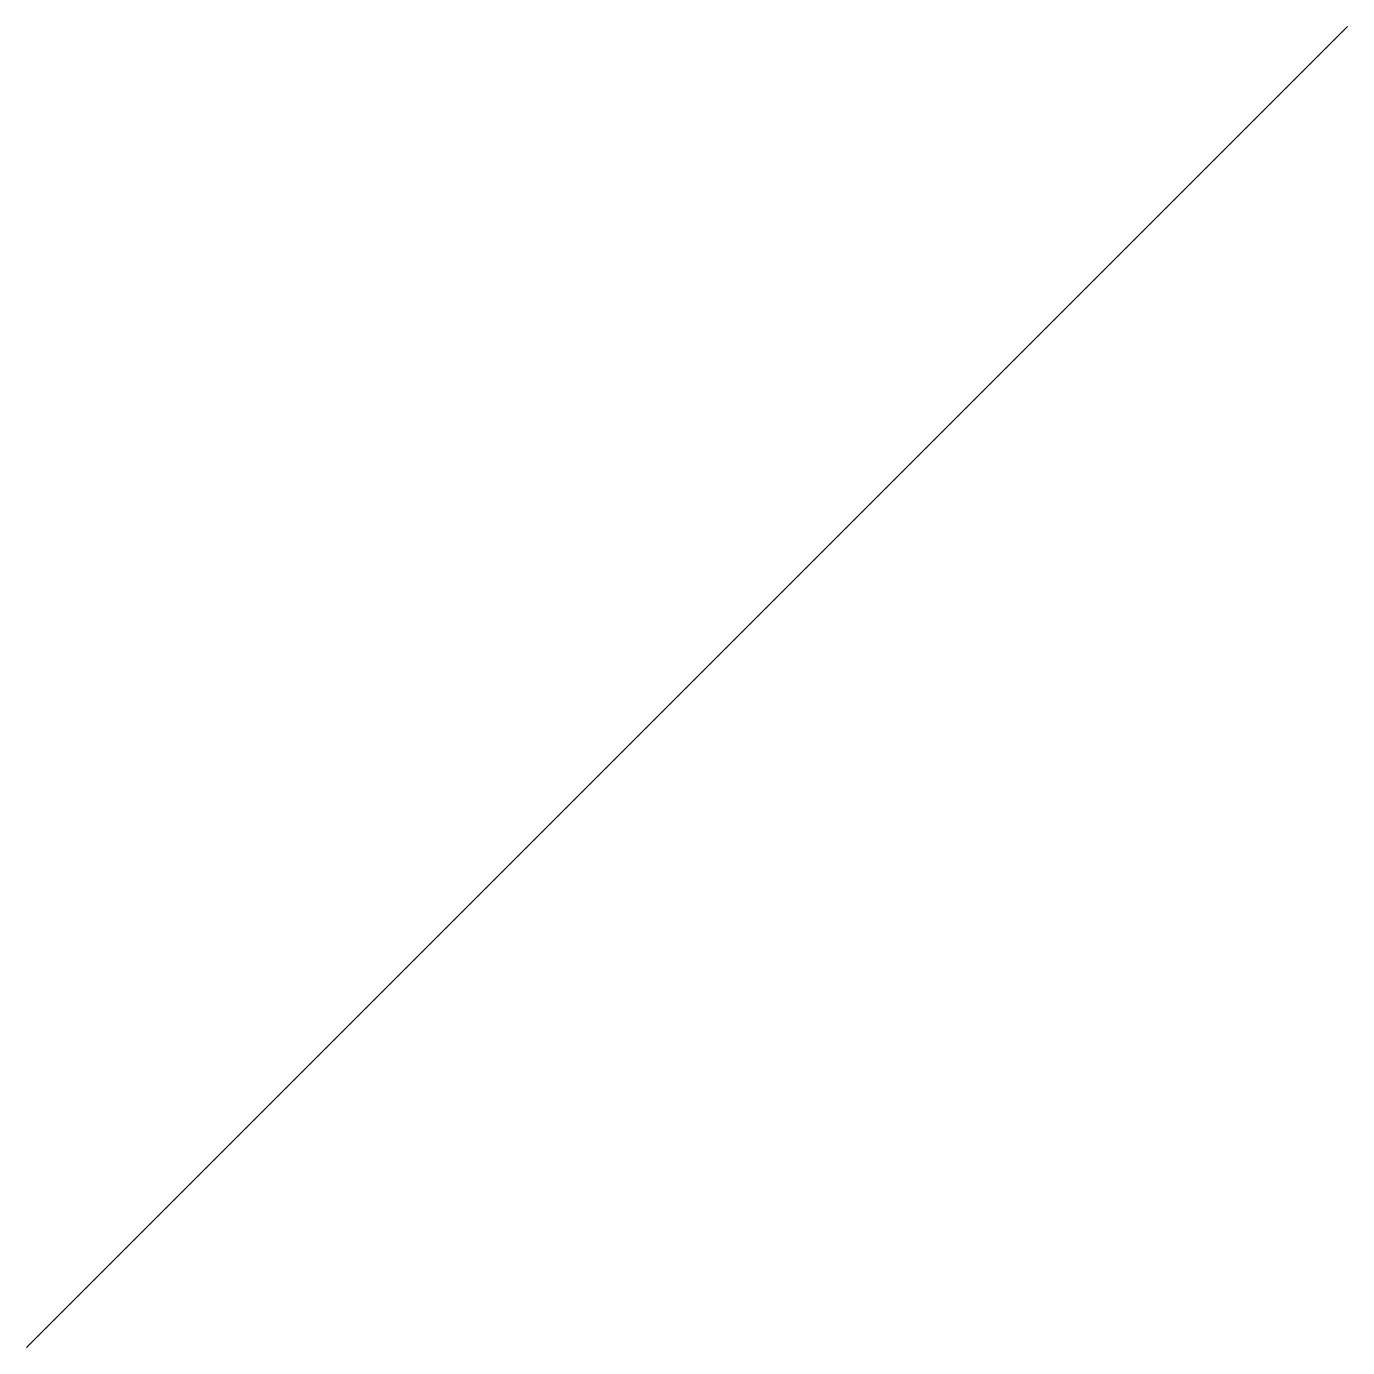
# Model space of a CAD drawing. Extents: x 0 to 707, y 0 to 707.
import ezdxf

# ---------------------------------------------------------------- set-up
doc = ezdxf.new("R2010")
doc.units = 0

msp = doc.modelspace()

# ---------------------------------------------------------------- linework, layer by layer
msp.add_line((0, 0), (707.11, 707.11))

doc.saveas('drawing.dxf')
